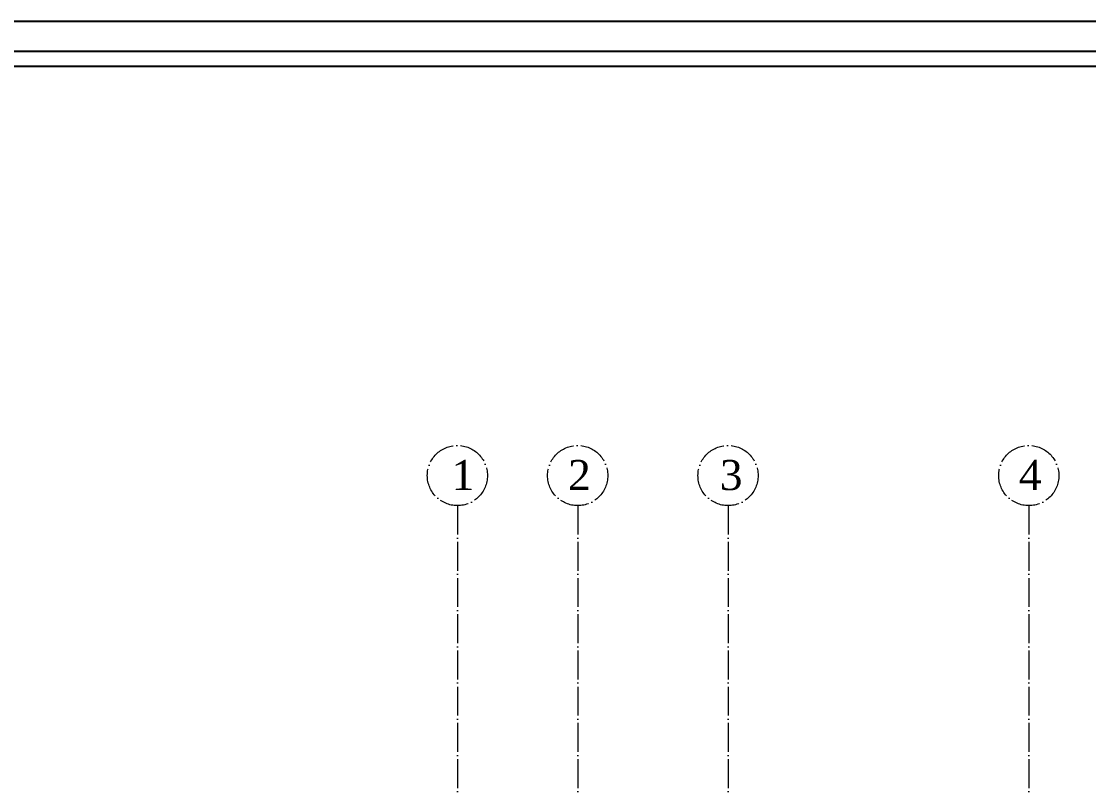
# Model space of a CAD drawing. Header units: metres. Extents: x -5196 to 34307, y 7076 to 19260.
# Drawn here: x 15135 to 16022, y 11537 to 12174 of the extents above; entities that cross this region are included whole.
import ezdxf

# ---------------------------------------------------------------- set-up
doc = ezdxf.new("R2010")
doc.units = ezdxf.units.M
doc.linetypes.add('ACAD_ISO04W100', pattern=[30, 24, -3, 0, -3])
doc.layers.add('YLZ-AKS', color=7, linetype='ACAD_ISO04W100', lineweight=5, true_color=0x2e2f36)
doc.layers.add('YLZ-PAFTA', color=165, linetype='Continuous')
doc.layers.add('YLZ-YAZI', color=113, linetype='Continuous')
doc.layers.add('YLZ-TEFRİŞ', color=191, linetype='Continuous', lineweight=20)
doc.styles.add('ARIAL', font='times.ttf')

# ---------------------------------------------------------------- blocks, each defined once
blk = doc.blocks.new('Aks')
at = {"layer": 'YLZ-AKS'}
for p, q in [((479095.78, 4514594.56), (479095.78, 4512399.56)), ((479195.78, 4514594.56), (479195.78, 4512399.56)), ((479320.78, 4514594.56), (479320.78, 4512399.56)), ((479570.78, 4514594.56), (479570.78, 4512399.56))]:
    blk.add_line(p, q, dxfattribs=at)
for centre in [(479095.78, 4514619.56), (479195.78, 4514619.56), (479320.78, 4514619.56), (479570.78, 4514619.56)]:
    blk.add_circle(centre, 25, dxfattribs=at)
at = {"layer": 'YLZ-YAZI', "char_height": 25, "attachment_point": 1, "style": 'ARIAL'}
for s, insert in [('\\pi10.94691;1', (479080.1, 4514632.5)), ('\\pi7.69349;2', (479180.1, 4514632.5)), ('\\pi8.81101;3', (479305.1, 4514632.5)), ('\\pi7.45917;4', (479555.1, 4514632.5))]:
    blk.add_mtext_dynamic_manual_height_columns(s, width=31.5189, gutter_width=12.5, heights=[8.55], dxfattribs=dict(at, insert=insert))

msp = doc.modelspace()

# ---------------------------------------------------------------- linework, layer by layer
at = {"layer": 'YLZ-PAFTA'}
for points in [[(10032.1, 9173.82), (18557.1, 9173.82), (18557.1, 12173.82), (10032.1, 12173.82)], [(10057.1, 9198.82), (18532.1, 9198.82), (18532.1, 12148.82), (10057.1, 12148.82)], [(10069.6, 9211.32), (18519.6, 9211.32), (18519.6, 12136.32), (10069.6, 12136.32)]]:
    msp.add_lwpolyline(points, close=True, dxfattribs=at)

# ---------------------------------------------------------------- block references
at = {"layer": 'YLZ-TEFRİŞ'}
msp.add_blockref('Aks', (-463598.68, -4502823.23), dxfattribs=at)

doc.saveas('drawing.dxf')
